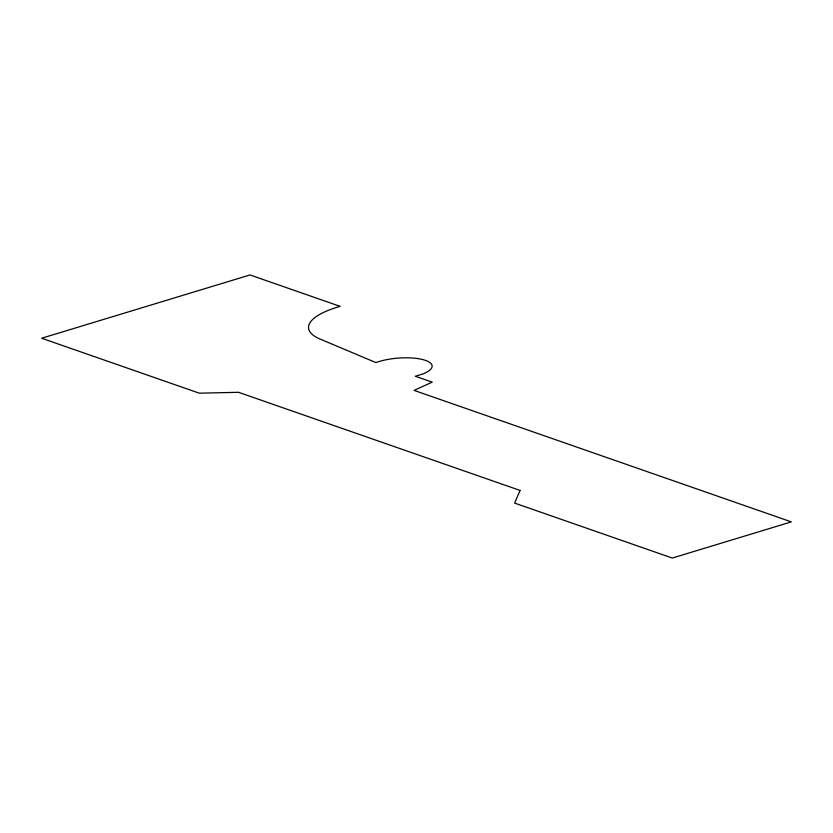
<?xml version="1.0" encoding="UTF-8"?>
<svg xmlns="http://www.w3.org/2000/svg" width="833" height="833" viewBox="0 0 833 833"><rect width="100%" height="100%" fill="white"/><g stroke="black" fill="none" stroke-linecap="round" stroke-linejoin="round"><path stroke-width="1.25" d="M520.063 490.429L514.627 503.09L672.293 558.048L791.35 521.885L414.095 390.396L432.192 382.139L415.303 376.256L422.748 373.996A32.914 10.277 -4.2 0 0 424.351 360.012A32.914 10.277 -4.2 0 0 380.504 361.126L375.829 362.542L320.236 339.135A73.741 23.032 -4.2 0 1 340.103 306.357L250.004 274.952L41.65 338.24L199.306 393.186L238.53 392.301L520.063 490.429"/></g></svg>
